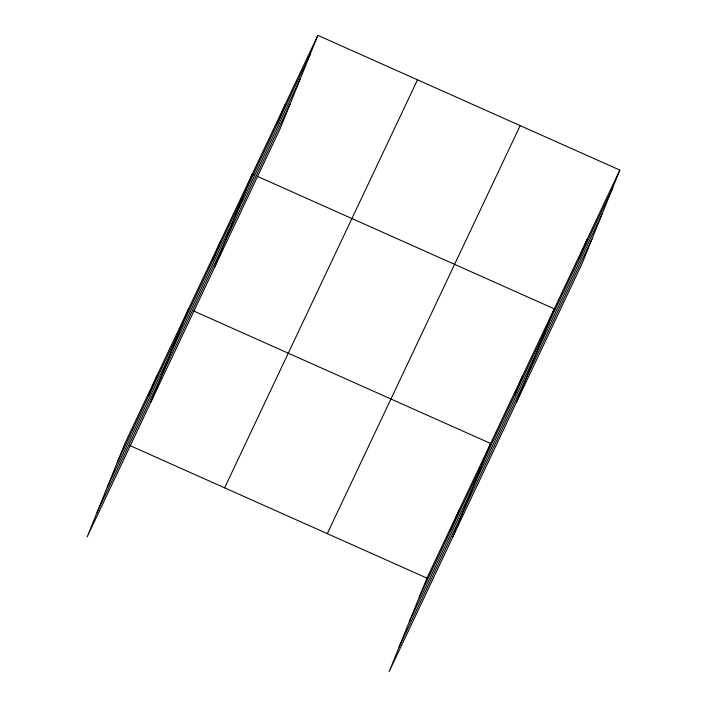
<?xml version="1.0" encoding="UTF-8"?>
<svg xmlns="http://www.w3.org/2000/svg" width="707" height="707" viewBox="0 0 707 707"><rect width="100%" height="100%" fill="white"/><g stroke="black" fill="none" stroke-linecap="round" stroke-linejoin="round"><path stroke-width="1.06" d="M149.071 395.133L156.786 376.044M150.821 402.256L188.61 308.72M212.727 260.485L220.434 241.396M214.468 267.608L252.266 174.072L254.255 174.965M277.338 123.805L285.054 104.716M317.85 35.35L280.052 128.886L87.164 536.905L124.953 443.369L317.85 35.35L619.836 170.095L582.047 263.631L389.15 671.65L426.948 578.114L619.836 170.095M451.057 529.879L458.772 510.79M452.807 537.002L490.596 443.466L193.594 310.947M514.714 395.24L522.429 376.142M516.463 402.363L554.253 308.826L257.251 176.299M579.333 258.55L587.04 239.461M117.247 462.458L310.134 54.439M107.314 487.026L300.21 79.007M97.089 512.336L289.985 104.318M224.614 487.83L417.501 79.82M327.288 533.644L520.175 125.634M419.233 597.203L612.121 189.193M409.309 621.771L602.196 213.761M399.075 647.082L591.971 239.072M129.938 445.587L426.948 578.114"/></g></svg>
